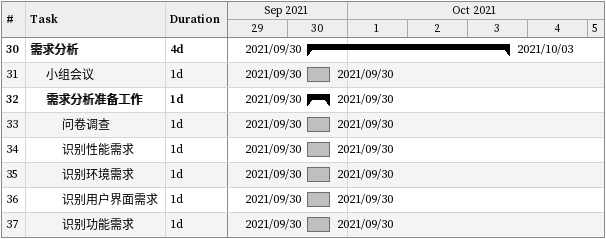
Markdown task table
| ID | Level | Task | Duration | Start | Finish |
|---|---|---|---|---|---|
| 30 | 1 | **需求分析** | 4d | 2021-09-30 | 2021-10-03 |
| 31 | 2 | 小组会议 | 1d | 2021-09-30 | 2021-09-30 |
| 32 | 2 | **需求分析准备工作** | 1d | 2021-09-30 | 2021-09-30 |
| 33 | 3 | 问卷调查 | 1d | 2021-09-30 | 2021-09-30 |
| 34 | 3 | 识别性能需求 | 1d | 2021-09-30 | 2021-09-30 |
| 35 | 3 | 识别环境需求 | 1d | 2021-09-30 | 2021-09-30 |
| 36 | 3 | 识别用户界面需求 | 1d | 2021-09-30 | 2021-09-30 |
| 37 | 3 | 识别功能需求 | 1d | 2021-09-30 | 2021-09-30 |
